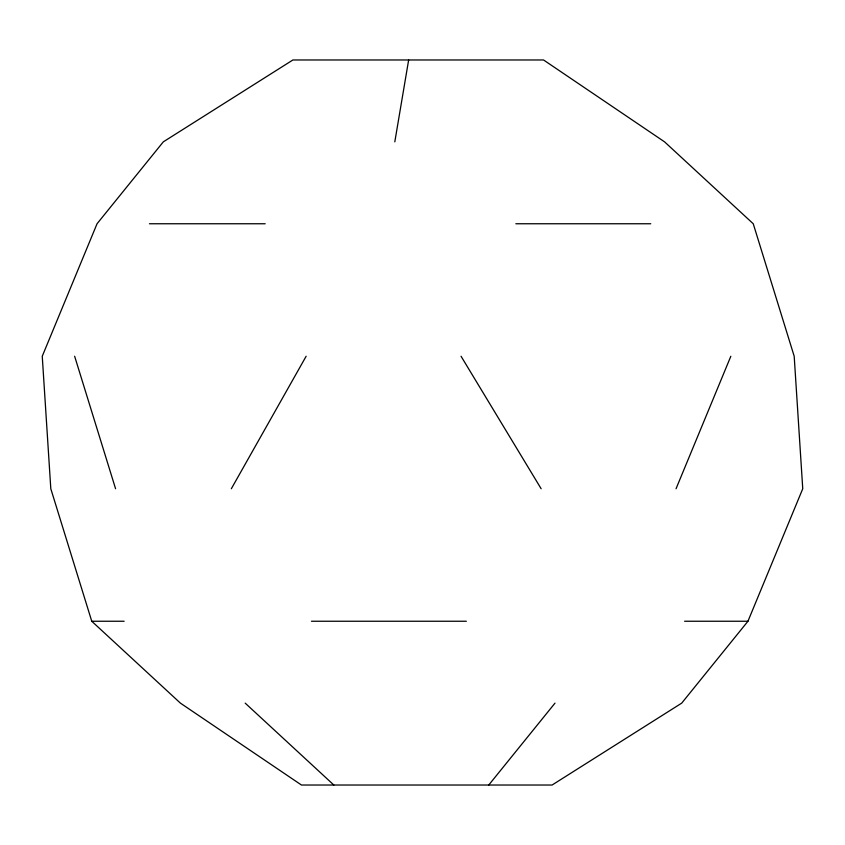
<?xml version="1.0" encoding="UTF-8"?>
<svg xmlns="http://www.w3.org/2000/svg" width="845" height="845" viewBox="0 0 845 845"><rect width="100%" height="100%" fill="white"/><g stroke="black" fill="none" stroke-linecap="round" stroke-linejoin="round"><path stroke-width="1.27" d="M394.805 141.865L408.653 59.974M676.042 488.748L730.84 356.252M747.952 621.244L802.75 488.748L794.194 356.252L753.244 223.756L664.582 141.865L543.546 59.974L292.898 59.974L163.296 141.865L97.048 223.756L42.25 356.252L50.806 488.748L91.756 621.244L180.418 703.135L301.454 785.026L552.102 785.026L681.704 703.135L747.952 621.244L684.598 621.244M231.329 488.748L306.143 356.252M488.748 785.026L554.996 703.135M149.449 223.756L265.193 223.756M515.841 223.756L650.735 223.756M91.756 621.244L124.141 621.244M311.435 621.244L466.345 621.244M245.187 703.135L333.838 785.026M461.053 356.252L541.149 488.748M74.635 356.252L115.575 488.748"/></g></svg>
